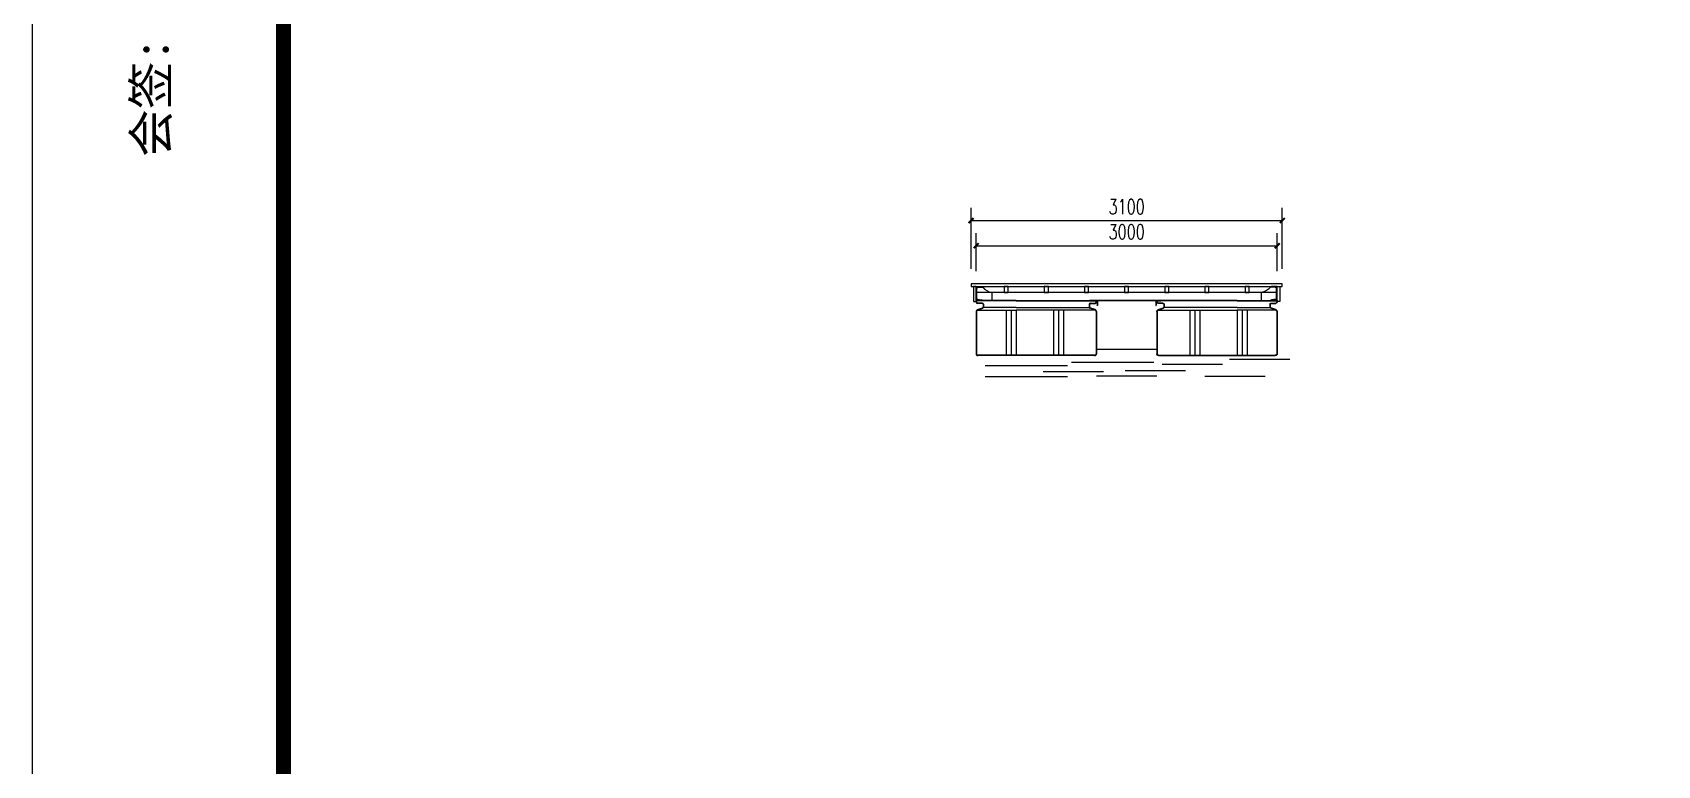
# Model space of a CAD drawing. Extents: x 396092 to 455492, y 17293 to 132793.
# Drawn here: x 396092 to 412282, y 62350 to 69656 of the extents above; entities that cross this region are included whole.
import ezdxf

# ---------------------------------------------------------------- set-up
doc = ezdxf.new("R2010")
doc.units = 0
doc.header["$LTSCALE"] = 1000
doc.header["$MEASUREMENT"] = 0
for name, color, linetype in [('DL', 8, 'Continuous'), ('W-FLOAT_BOWL浮筒', 253, 'Continuous'), ('W-STEEL_FRAME钢架', 3, 'Continuous'), ('W-STEEL_KEEL钢龙骨', 5, 'Continuous'), ('构筑', 34, 'Continuous')]:
    doc.layers.add(name, color=color, linetype=linetype)
doc.styles.add('_TCH_DIM_T3', font='SIMPLEX', dxfattribs={"width": 0.705882, "bigfont": 'GBCBIG'})
doc.styles.add('图框 黑体', font='simhei_0.ttf', dxfattribs={"width": 0.7})
doc.dimstyles.new('_TCH_ARCH&&50', dxfattribs={"dimtxt": 148.75, "dimasz": 50, "dimexe": 125, "dimexo": 150, "dimgap": 63.125, "dimtad": 1, "dimdec": 0, "dimzin": 0, "dimdsep": 46, "dimtxsty": '_TCH_DIM_T3', "dimblk": 'ARCHTICK', "dimcen": 0.09, "dimclrt": 7, "dimazin": 2, "dimtfac": 1, "dimtdec": 0, "dimtix": 1, "dimtmove": 2, "dimatfit": 3, "dimfxl": 1, "dimtolj": 1, "dimtzin": 0, "dimarcsym": 0})

# ---------------------------------------------------------------- blocks, each defined once
blk = doc.blocks.new('A$Ce900529c')
blk.add_lwpolyline([(955.47, -628.99), (1549.47, -628.99), (1549.47, -1048.99), (955.47, -1048.99)], close=True)
at = {"const_width": 1.5}
blk.add_lwpolyline([(1539.47, -638.99), (980.47, -638.99), (980.47, -1038.99), (1539.47, -1038.99)], close=True, dxfattribs=at)
at = {"style": '图框 黑体'}
blk.add_text('会签:', height=3.5, rotation=90, dxfattribs=at).set_placement((969.02, -852.79))
blk = doc.blocks.new('A$C79CC0CC0')
at = {"layer": 'W-STEEL_FRAME钢架', "color": 30, "true_color": 0xf26722}
for p, q in [((0, 0), (0, -50)), ((0, 0), (50, 0)), ((50, -3), (50, 0)), ((0, -50), (3, -50)), ((5, -11), (5, -48)), ((10, -5), (48, -5))]:
    blk.add_line(p, q, dxfattribs=at)
for centre, radius, start, end in [((3, -48), 1.67, 270, 0), ((10, -11), 5.5, 90, 180), ((48, -3), 1.67, 270, 0)]:
    blk.add_arc(centre, radius, start, end, dxfattribs=at)
blk = doc.blocks.new('*U478')
at = {"layer": 'W-STEEL_KEEL钢龙骨'}
blk.add_lwpolyline([(-20, -30), (20, -30), (20, 30), (-20, 30)], close=True, dxfattribs=at)
blk = doc.blocks.new('*U477')
at = {"color": 0, "linetype": 'ByBlock', "lineweight": -2, "transparency": 16777216}
for p in [(0, 0), (400, 0), (800, 0), (1200, 0), (1600, 0), (2000, 0), (2400, 0)]:
    blk.add_blockref('*U478', p, dxfattribs=at)
blk = doc.blocks.new('$matou$00000124')
for p, q in [((-200, 275, 0), (-600, 275, 0)), ((-600, 275, 0), (-600, 260, 0)), ((-600, 164, 0), (-600, -256, 0)), ((-596, 165, 0), (-596, -256, 0)), ((-591, 176, 0), (-200, 176, 0)), ((-587, 183, 0), (-535, 201, 0)), ((-200, 271, 0), (-586, 271, 0)), ((-538, 249, 0), (-586, 249, 0)), ((-586, 179, 0), (-534, 197, 0)), ((-538, 245, 0), (-585, 245, 0)), ((-530, 237, 0), (-530, 208, 0)), ((-526, 237, 0), (-526, 208, 0)), ((-200, 205, 0), (-526, 205, 0)), ((-300, 176, 0), (-300, -271, 0)), ((-250, 176, 0), (-250, -271, 0)), ((-250, 176, 0), (-250, -271, 0)), ((-200, 275, 0), (600, 275, 0)), ((-200, 271, 0), (586, 271, 0)), ((-200, 205, 0), (526, 205, 0)), ((-200, 176, 0), (-200, -271, 0)), ((591, 176, 0), (-200, 176, 0)), ((171, 176, 0), (171, -271, 0)), ((221, 176, 0), (221, -271, 0)), ((221, 176, 0), (221, -271, 0)), ((271, 176, 0), (271, -271, 0)), ((526, 237, 0), (526, 208, 0)), ((530, 237, 0), (530, 208, 0)), ((586, 179, 0), (534, 197, 0)), ((587, 183, 0), (535, 201, 0)), ((538, 249, 0), (586, 249, 0)), ((538, 245, 0), (585, 245, 0)), ((596, 165, 0), (596, -256, 0)), ((600, 275, 0), (600, 260, 0)), ((600, 164, 0), (600, -256, 0)), ((581, -271, 0), (-581, -271, 0)), ((581, -275, 0), (-581, -275, 0))]:
    blk.add_line(p, q)
at = {"elevation": 0}
for points in [[(-600, 275), (-530, 275)], [(-600, 275), (-530, 275)], [(600, 275), (530, 275)], [(600, 275), (530, 275)]]:
    blk.add_lwpolyline(points, dxfattribs=at)
for centre, radius, start, end in [((-585, 260, 0), 15, 180, 270), ((-580, 164, 0), 20, 109.1798, 180), ((-586, 260, 0), 11, 90, 270), ((-581, 165, 0), 15, 109.1798, 180), ((-538, 237, 0), 12, 0, 90), ((-538, 237, 0), 8, 0, 90), ((-538, 208, 0), 8, 289.1798, 0), ((-538, 208, 0), 12, 289.1798, 0), ((538, 237, 0), 12, 90, 180), ((538, 208, 0), 12, 180, 250.8202), ((538, 237, 0), 8, 90, 180), ((538, 208, 0), 8, 180, 250.8202), ((585, 260, 0), 15, 270, 0), ((586, 260, 0), 11, 270, 90), ((581, 165, 0), 15, 0, 70.8202), ((580, 164, 0), 20, 0, 70.8202), ((-581, -256, 0), 19, 180, 270), ((-581, -256, 0), 15, 180, 270), ((581, -256, 0), 19, 270, 0), ((581, -256, 0), 15, 270, 0)]:
    blk.add_arc(centre, radius, start, end)
blk = doc.blocks.new('$槽钢$00000006')
for p, q in [((-29, 70, 0), (29, 70, 0)), ((-29, -70, 0), (-29, 70, 0)), ((-23, -49, 0), (-23, 50, 0)), ((-14, 59, 0), (24, 63, 0)), ((29, 70, 0), (29, 67, 0)), ((-29, -70, 0), (29, -70, 0)), ((-14, -59, 0), (24, -63, 0)), ((29, -70, 0), (29, -67, 0))]:
    blk.add_line(p, q)
for centre, radius, start, end in [((-14, 49, 0), 9.5, 95.7106, 180), ((24, 67, 0), 4.75, 270, 0), ((-14, -49, 0), 9.5, 180, 264.2894), ((24, -67, 0), 4.75, 0, 90)]:
    blk.add_arc(centre, radius, start, end)
blk = doc.blocks.new('_ArchTick')
at = {"color": 0, "linetype": 'ByBlock', "const_width": 0.4}
blk.add_lwpolyline([(-0.5, -0.5), (0.5, 0.5)], dxfattribs=at)
blk = doc.blocks.new('*D479')
at = {"color": 0, "lineweight": -2, "transparency": 16777216}
for p, q in [((405443, 67301), (405443, 67907)), ((408543, 67301), (408543, 67907)), ((405443, 67782), (408543, 67782))]:
    blk.add_line(p, q, dxfattribs=at)
at = {"layer": 'Defpoints', "color": 0, "transparency": 16777216}
for p in [(408543, 67782), (405443, 67151), (408543, 67151)]:
    blk.add_point(p, dxfattribs=at)
at = {"color": 0, "lineweight": -2, "transparency": 16777216, "xscale": 50, "yscale": 50, "zscale": 50, "rotation": 180}
blk.add_blockref('_ArchTick', (405443, 67782), dxfattribs=at)
at = {"color": 0, "lineweight": -2, "transparency": 16777216, "xscale": 50, "yscale": 50, "zscale": 50}
blk.add_blockref('_ArchTick', (408543, 67782), dxfattribs=at)
at = {"color": 7, "transparency": 16777216, "insert": (406993, 67919), "char_height": 148.8, "attachment_point": 5, "style": '_TCH_DIM_T3'}
blk.add_mtext('\\A1;3100', dxfattribs=at)
blk = doc.blocks.new('*D480')
at = {"color": 0, "lineweight": -2, "transparency": 16777216}
for p, q in [((405493, 67276), (405493, 67656)), ((405493, 67531), (408493, 67531)), ((408493, 67276), (408493, 67656))]:
    blk.add_line(p, q, dxfattribs=at)
at = {"layer": 'Defpoints', "color": 0, "transparency": 16777216}
for p in [(408493, 67531), (405493, 67126), (408493, 67126)]:
    blk.add_point(p, dxfattribs=at)
at = {"color": 0, "lineweight": -2, "transparency": 16777216, "xscale": 50, "yscale": 50, "zscale": 50, "rotation": 180}
blk.add_blockref('_ArchTick', (405493, 67531), dxfattribs=at)
at = {"color": 0, "lineweight": -2, "transparency": 16777216, "xscale": 50, "yscale": 50, "zscale": 50}
blk.add_blockref('_ArchTick', (408493, 67531), dxfattribs=at)
at = {"color": 7, "transparency": 16777216, "insert": (406993, 67669), "char_height": 148.8, "attachment_point": 5, "style": '_TCH_DIM_T3'}
blk.add_mtext('\\A1;3000', dxfattribs=at)

msp = doc.modelspace()

# ---------------------------------------------------------------- linework, layer by layer
msp.add_line((405492.7, 67035.8, 0), (405492.7, 67075.8, 0))
at = {"elevation": 0}
for points in [[(405501.2, 67103.9, -0.3853136), (405510.2, 67113.8), (405553.2, 67118.1), (405558.9, 67118.1, 0.1870033), (405651.2, 67065.8), (405651.2, 66985.8), (405501.2, 66985.8)], [(408484.2, 67103.9, 0.3853136), (408475.2, 67113.8), (408432.2, 67118.1), (408426.5, 67118.1, -0.1870033), (408334.2, 67065.8), (408334.2, 66985.8), (408484.2, 66985.8)]]:
    msp.add_lwpolyline(points, format="xyb", close=True, dxfattribs=at)
at = {"layer": 'DL', "color": 5}
for points in [[(407292.7, 66496.8), (406692.7, 66496.8)], [(408618.6, 66396.1), (408018.6, 66396.1)], [(406405.2, 66334.6), (405582.6, 66334.6)], [(406405.2, 66225), (405582.6, 66225)], [(406762.5, 66275), (406162.5, 66275)], [(407265, 66365.2), (406442.4, 66365.2)], [(407292.7, 66231.3), (406692.7, 66231.3)], [(407578, 66283.4), (406978, 66283.4)], [(407946.3, 66345.3), (407346.3, 66345.3)], [(408372.2, 66227.5), (407772.2, 66227.5)]]:
    msp.add_lwpolyline(points, dxfattribs=at)
at = {"layer": 'W-FLOAT_BOWL浮筒'}
msp.add_line((408092.7, 66985.8, 0), (406692.7, 66985.8, 0), dxfattribs=at)
at = {"layer": 'W-STEEL_FRAME钢架', "elevation": 0}
msp.add_lwpolyline([(405492.7, 66985.8), (408492.7, 66985.8), (408492.7, 67065.8), (405492.7, 67065.8)], close=True, dxfattribs=at)
at = {"layer": '构筑'}
for points in [[(405442.7, 67125.8), (408542.7, 67125.8), (408542.7, 67150.8), (405442.7, 67150.8)], [(405492.7, 67125.8), (405467.7, 67125.8), (405467.7, 66975.8), (405492.7, 66975.8)], [(408492.7, 67125.8), (408517.7, 67125.8), (408517.7, 66975.8), (408492.7, 66975.8)]]:
    msp.add_lwpolyline(points, close=True, dxfattribs=at)

# ---------------------------------------------------------------- block references
at = {"xscale": 100, "yscale": 100, "zscale": 100}
msp.add_blockref('A$Ce900529c', (300545.2, 153692.1), dxfattribs=at)
msp.add_blockref('*U477', (405792.7, 67095.8, 0))
at = {"layer": 'W-FLOAT_BOWL浮筒'}
msp.add_blockref('$matou$00000124', (406092.7, 66710.8, 0), dxfattribs=at)
at = {"layer": 'W-FLOAT_BOWL浮筒', "yscale": -1, "rotation": 180}
msp.add_blockref('$matou$00000124', (407892.7, 66710.8, 0), dxfattribs=at)
at = {"layer": 'W-STEEL_FRAME钢架'}
msp.add_blockref('$槽钢$00000006', (405521.7, 67055.8, 0), dxfattribs=at)
at = {"layer": 'W-STEEL_FRAME钢架', "yscale": -1, "rotation": 180}
msp.add_blockref('$槽钢$00000006', (408463.7, 67055.8, 0), dxfattribs=at)
at = {"layer": 'W-STEEL_FRAME钢架', "color": 30, "true_color": 0xf26722, "xscale": -1}
msp.add_blockref('A$C79CC0CC0', (406702.7, 66985.8, 0), dxfattribs=at)
at = {"layer": 'W-STEEL_FRAME钢架', "color": 30, "true_color": 0xf26722}
msp.add_blockref('A$C79CC0CC0', (407282.7, 66985.8, 0), dxfattribs=at)

# ---------------------------------------------------------------- dimensions: what is measured, and where the dimension line sits
for base, p1, p2, picture, middle in [((408542.7, 67782), (405442.7, 67150.8), (408542.7, 67150.8), '*D479', (406992.7, 67919.5)), ((408492.7, 67531.1), (405492.7, 67125.8), (408492.7, 67125.8), '*D480', (406992.7, 67668.6))]:
    dim = msp.add_linear_dim(base=base, p1=p1, p2=p2, dimstyle='_TCH_ARCH&&50')
    dim.commit()
    dim.dimension.update_dxf_attribs({"geometry": picture, "text_midpoint": middle})

doc.saveas('drawing.dxf')
